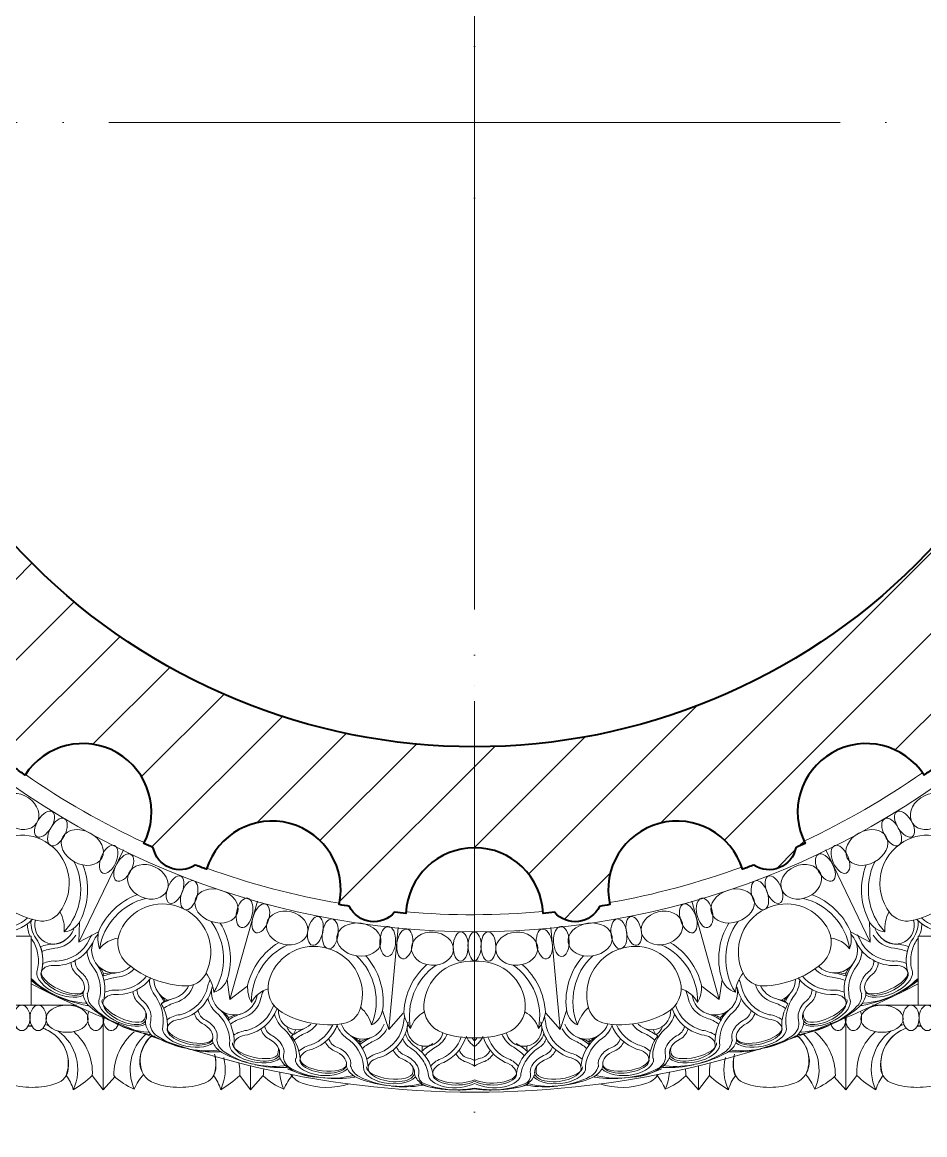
# Model space of a CAD drawing. Header units: millimetres. Extents: x 542654 to 551203, y 315718 to 321804.
# Drawn here: x 546224.8 to 546521, y 320121.9 to 320487.3 of the extents above; entities that cross this region are included whole.
import ezdxf

# ---------------------------------------------------------------- set-up
doc = ezdxf.new("R2010")
doc.units = ezdxf.units.MM
doc.linetypes.add('ACAD_ISO04W100', pattern=[30, 24, -3, 0, -3])
doc.layers.add('cad-block.com', color=250, linetype='Continuous')

msp = doc.modelspace()

# ---------------------------------------------------------------- hatches: boundary and pattern name
at = {"layer": 'cad-block.com', "lineweight": 15, "true_color": 0x000000}
h = msp.add_hatch(dxfattribs=at)
h.set_pattern_fill('ANSI31', color=18, scale=150, style=0)
h.set_pattern_definition([(45, (-1126099.823, -80286.563), (-13.25825215, 13.25825215), [])])
edge = h.paths.add_edge_path()
edge.add_arc((546631.96, 320453.48), 24.77, 177.8265, 265.2257)
edge.add_arc((546373.21, 320451.3), 257.67, 354.1553, 354.9869, ccw=False)
edge.add_arc((546623.73, 320418.33), 8.9, -64.2064, 49.2074, ccw=False)
edge.add_arc((546373.87, 320451.19), 257.01, 350.0647, 350.8467, ccw=False)
edge.add_arc((546622.11, 320384.86), 22.54, 77.4026, 252.7016)
edge.add_arc((546373.21, 320451.3), 257.67, 339.1553, 340.0384, ccw=False)
edge.add_arc((546606.66, 320354.61), 8.9, -79.2064, 34.2074, ccw=False)
edge.add_arc((546373.21, 320451.3), 257.67, 335.0207, 335.8457, ccw=False)
edge.add_arc((546596.02, 320322.69), 22.54, 61.4709, 238.5379)
edge.add_arc((546373.22, 320451.3), 257.66, 324.1553, 324.9882, ccw=False)
edge.add_arc((546573.68, 320297.49), 8.9, -94.2064, 19.2074, ccw=False)
edge.add_arc((546373.21, 320451.3), 257.67, 319.9981, 320.8457, ccw=False)
edge.add_arc((546555.37, 320269.05), 22.54, 47.4916, 222.4785)
edge.add_arc((546373.21, 320451.3), 257.67, 309.1553, 309.9719, ccw=False)
edge.add_arc((546527.03, 320250.84), 8.9, -109.2064, 4.2074, ccw=False)
edge.add_arc((546373.21, 320451.3), 257.67, 304.9273, 305.8457, ccw=False)
edge.add_arc((546501.79, 320227.85), 22.54, 32.764, 207.0672)
edge.add_arc((546373.22, 320451.28), 257.65, 294.1553, 294.904, ccw=False)
edge.add_arc((546469.91, 320217.86), 8.9, 235.7936, 349.2074, ccw=False)
edge.add_arc((546373.21, 320451.3), 257.67, 289.958, 290.8457, ccw=False)
edge.add_arc((546439.65, 320202.39), 22.54, 17.3263, 192.5624)
edge.add_arc((546373.21, 320451.3), 257.67, 279.1553, 279.9308, ccw=False)
edge.add_arc((546406.2, 320200.79), 8.9, 220.7936, 334.2074, ccw=False)
edge.add_arc((546373.21, 320451.3), 257.67, 275.0131, 275.8457, ccw=False)
edge.add_arc((546373.21, 320193.63), 22.54, 2.5066, 90)
edge.add_arc((546373.21, 320193.63), 22.54, 90, 177.4934)
edge.add_arc((546373.21, 320451.3), 257.67, 264.1543, 264.9869, ccw=False)
edge.add_arc((546340.23, 320200.79), 8.9, 205.7926, 319.2064, ccw=False)
edge.add_arc((546373.21, 320451.3), 257.67, 260.0692, 260.8447, ccw=False)
edge.add_arc((546306.78, 320202.39), 22.54, 347.4376, 522.6737)
edge.add_arc((546373.21, 320451.3), 257.67, 249.1543, 250.042, ccw=False)
edge.add_arc((546276.51, 320217.86), 8.9, 190.7926, 304.2064, ccw=False)
edge.add_arc((546373.2, 320451.28), 257.65, 245.096, 245.8447, ccw=False)
edge.add_arc((546244.64, 320227.85), 22.54, 332.9328, 507.236)
edge.add_arc((546373.21, 320451.3), 257.67, 234.1543, 235.0727, ccw=False)
edge.add_arc((546219.39, 320250.84), 8.9, 175.7926, 289.2064, ccw=False)
edge.add_arc((546373.21, 320451.3), 257.67, 230.0281, 230.8447, ccw=False)
edge.add_arc((546191.06, 320269.05), 22.54, 317.5215, 492.5084)
edge.add_arc((546373.21, 320451.3), 257.67, 219.1543, 220.0019, ccw=False)
edge.add_arc((546172.75, 320297.49), 8.9, 160.7926, 274.2064, ccw=False)
edge.add_arc((546373.2, 320451.3), 257.66, 215.0118, 215.8447, ccw=False)
edge.add_arc((546150.41, 320322.69), 22.54, 301.4621, 478.5291)
edge.add_arc((546373.21, 320451.3), 257.67, 204.1543, 204.9793, ccw=False)
edge.add_arc((546139.77, 320354.61), 8.9, 145.7926, 259.2064, ccw=False)
edge.add_arc((546373.21, 320451.3), 257.67, 199.9616, 200.8447, ccw=False)
edge.add_arc((546124.32, 320384.86), 22.54, 287.2984, 462.5974)
edge.add_arc((546372.55, 320451.19), 257.01, 189.1533, 189.9353, ccw=False)
edge.add_arc((546122.69, 320418.33), 8.9, 130.7926, 244.2064, ccw=False)
edge.add_arc((546373.21, 320451.3), 257.67, 185.0131, 185.8447, ccw=False)
edge.add_arc((546114.56, 320453.28), 24.57, 274.5848, 362.6533)
edge.add_arc((546114.56, 320455.55), 24.57, 357.3467, 445.4152)
edge.add_arc((546373.21, 320457.53), 257.67, 174.1553, 174.9869, ccw=False)
edge.add_arc((546122.69, 320490.51), 8.9, 115.7936, 229.2074, ccw=False)
edge.add_arc((546372.55, 320457.64), 257.01, 170.0647, 170.8467, ccw=False)
edge.add_arc((546124.32, 320523.97), 22.54, 257.4026, 432.7016)
edge.add_arc((546373.21, 320457.53), 257.67, 159.1553, 160.0384, ccw=False)
edge.add_arc((546139.77, 320554.22), 8.9, 100.7936, 214.2074, ccw=False)
edge.add_arc((546373.21, 320457.53), 257.67, 155.0207, 155.8457, ccw=False)
edge.add_arc((546150.41, 320586.14), 22.54, 241.4709, 418.5379)
edge.add_arc((546373.2, 320457.53), 257.66, 144.1553, 144.9882, ccw=False)
edge.add_arc((546172.75, 320611.35), 8.9, 85.7936, 199.2074, ccw=False)
edge.add_arc((546373.21, 320457.53), 257.67, 139.9981, 140.8457, ccw=False)
edge.add_arc((546191.06, 320639.78), 22.54, 227.4916, 402.4785)
edge.add_arc((546373.21, 320457.53), 257.67, 129.1553, 129.9719, ccw=False)
edge.add_arc((546219.39, 320657.99), 8.9, 70.7936, 184.2074, ccw=False)
edge.add_arc((546373.21, 320457.53), 257.67, 124.9273, 125.8457, ccw=False)
edge.add_arc((546244.64, 320680.98), 22.54, 212.764, 387.0672)
edge.add_arc((546373.2, 320457.55), 257.65, 114.1553, 114.904, ccw=False)
edge.add_arc((546276.51, 320690.97), 8.9, 55.7936, 169.2074, ccw=False)
edge.add_arc((546373.21, 320457.53), 257.67, 109.958, 110.8457, ccw=False)
edge.add_arc((546306.78, 320706.44), 22.54, 197.3263, 372.5624)
edge.add_arc((546373.21, 320457.53), 257.67, 99.1553, 99.9308, ccw=False)
edge.add_arc((546340.23, 320708.04), 8.9, 40.7936, 154.2074, ccw=False)
edge.add_arc((546373.21, 320457.53), 257.67, 95.0131, 95.8457, ccw=False)
edge.add_arc((546373.21, 320715.2), 22.54, 182.5066, 270)
edge.add_arc((546373.21, 320715.2), 22.54, 270, 357.4934)
edge.add_arc((546373.21, 320457.53), 257.67, 84.1543, 84.9869, ccw=False)
edge.add_arc((546406.2, 320708.04), 8.9, 25.7926, 139.2064, ccw=False)
edge.add_arc((546373.21, 320457.53), 257.67, 80.0692, 80.8447, ccw=False)
edge.add_arc((546439.65, 320706.44), 22.54, 167.4376, 342.6737)
edge.add_arc((546373.21, 320457.53), 257.67, 69.1543, 70.042, ccw=False)
edge.add_arc((546469.91, 320690.97), 8.9, 10.7926, 124.2064, ccw=False)
edge.add_arc((546373.22, 320457.55), 257.65, 65.096, 65.8447, ccw=False)
edge.add_arc((546501.79, 320680.98), 22.54, 152.9328, 327.236)
edge.add_arc((546373.21, 320457.53), 257.67, 54.1543, 55.0727, ccw=False)
edge.add_arc((546527.03, 320657.99), 8.9, -4.2074, 109.2064, ccw=False)
edge.add_arc((546373.21, 320457.53), 257.67, 50.0281, 50.8447, ccw=False)
edge.add_arc((546555.37, 320639.78), 22.54, 137.5215, 312.5084)
edge.add_arc((546373.21, 320457.53), 257.67, 39.1543, 40.0019, ccw=False)
edge.add_arc((546573.68, 320611.35), 8.9, -19.2074, 94.2064, ccw=False)
edge.add_arc((546373.22, 320457.53), 257.66, 35.0118, 35.8447, ccw=False)
edge.add_arc((546596.02, 320586.14), 22.54, 121.4621, 298.5291)
edge.add_arc((546373.21, 320457.53), 257.67, 24.1543, 24.9793, ccw=False)
edge.add_arc((546606.66, 320554.22), 8.9, -34.2074, 79.2064, ccw=False)
edge.add_arc((546373.21, 320457.53), 257.67, 19.9616, 20.8447, ccw=False)
edge.add_arc((546622.11, 320523.97), 22.54, 107.2984, 282.5974)
edge.add_arc((546373.87, 320457.64), 257.01, 9.1533, 9.9353, ccw=False)
edge.add_arc((546623.73, 320490.51), 8.9, -49.2074, 64.2064, ccw=False)
edge.add_arc((546373.21, 320457.53), 257.67, 5.0131, 5.8447, ccw=False)
edge.add_arc((546631.96, 320455.35), 24.77, 94.7743, 182.1735)
edge = h.paths.add_edge_path(flags=16)
edge.add_arc((546373.21, 320454.42), 205.1, 89.9994, 180, ccw=False)
edge.add_arc((546373.21, 320454.42), 205.1, 0, 90.0006, ccw=False)
edge.add_arc((546373.21, 320454.42), 205.1, -90.0006, 0, ccw=False)
edge.add_arc((546373.21, 320454.42), 205.1, 180, 270.0006, ccw=False)

# ---------------------------------------------------------------- linework, layer by layer
at = {"layer": 'cad-block.com', "color": 18, "linetype": 'ACAD_ISO04W100', "lineweight": 15, "ltscale": 5, "true_color": 0x000000}
for points in [[(546373.22, 320344.3), (546373.22, 320872.85)], [(546373.22, 320564.53), (546373.22, 320035.98)], [(546373.21, 320454.42), (545931.39, 320454.42)], [(546373.21, 320454.42), (545931.39, 320454.42)], [(546373.22, 320454.42), (546816.9, 320454.42)], [(546373.22, 320454.42), (546816.9, 320454.42)]]:
    msp.add_lwpolyline(points, dxfattribs=at)
at = {"layer": 'cad-block.com', "color": 18, "lineweight": 40, "true_color": 0x000000}
msp.add_lwpolyline([(546168.11, 320454.42, -0.414217), (546373.21, 320659.51, -0.414217), (546578.31, 320454.42, -0.414217), (546373.21, 320249.32, -0.414217)], format="xyb", close=True, dxfattribs=at)
msp.add_lwpolyline([(546524.11, 320242.44, -0.004007), (546520.74, 320240.04, 0.951482), (546481.72, 320217.59, -0.003267), (546478.65, 320216.19, -0.539649), (546464.91, 320210.5, -0.003874), (546461.16, 320209.11, 0.959268), (546417.65, 320197.49, -0.003384), (546414.21, 320196.91, -0.539649), (546399.46, 320194.97, -0.003633), (546395.73, 320194.62, 0.401457), (546373.21, 320216.17, 0.401457), (546350.7, 320194.62, -0.003633), (546346.97, 320194.97, -0.539649), (546332.21, 320196.91, -0.003384), (546328.77, 320197.49, 0.959268), (546285.26, 320209.11, -0.003874), (546281.52, 320210.5, -0.539649), (546267.77, 320216.19, -0.003267), (546264.71, 320217.59, 0.951482), (546225.68, 320240.04, -0.004007), (546222.32, 320242.44, -0.539649)], format="xyb", dxfattribs=at)
at = {"layer": 'cad-block.com', "color": 18, "lineweight": 15, "true_color": 0x000000}
for points in [[(546232.29, 320218.18, 0.186893), (546221.43, 320220.03, 0.192304), (546211.96, 320213.82, 0.339953), (546212.47, 320202.66, 0.167449), (546229.92, 320192.23, 0.287977), (546236.9, 320194.81, 0.218078), (546239.87, 320207.68, 0.214395), (546232.29, 320218.18, 258.975985)], [(546514.14, 320218.18, -0.186893), (546525.01, 320220.03, -0.192304), (546534.47, 320213.82, -0.339953), (546533.96, 320202.66, -0.167449), (546516.51, 320192.23, -0.287977), (546509.53, 320194.81, -0.218078), (546506.56, 320207.68, -0.214395), (546514.14, 320218.18, -258.975985)], [(546241.81, 320211.58, -0.31169), (546238.52, 320188.54, 0.14864), (546237.15, 320195.14)], [(546244.7, 320210.53, -0.213095), (546243.76, 320192.16, -0.253318), (546238.52, 320188.54)], [(546501.73, 320210.53, 0.213095), (546502.67, 320192.16, 0.253318), (546507.91, 320188.54)], [(546504.62, 320211.58, 0.31169), (546507.91, 320188.54, -0.14864), (546509.28, 320195.14)], [(546250.11, 320182.97, -0.134014), (546249.87, 320188.81, -0.19876), (546262.35, 320200.72, -0.19876)], [(546256.24, 320186.46, 0.205857), (546250.11, 320182.97, -0.29849), (546265.25, 320199.55, -0.29849)], [(546490.2, 320186.46, -0.205857), (546496.33, 320182.97, 0.29849), (546481.19, 320199.55, 0.29849)], [(546496.33, 320182.97, 0.134014), (546496.56, 320188.81, 0.19876), (546484.08, 320200.72, 0.19876)], [(546276.18, 320196.76, 0.186893), (546265.16, 320196.64, 0.192304), (546256.96, 320188.85, 0.339953), (546259.45, 320177.95, 0.167449), (546278.48, 320170.8, 0.287977), (546284.89, 320174.59, 0.218078), (546285.51, 320187.78, 0.214395), (546276.18, 320196.76, 258.975985)], [(546470.25, 320196.76, -0.186893), (546481.27, 320196.64, -0.192304), (546489.47, 320188.85, -0.339953), (546486.98, 320177.95, -0.167449), (546467.95, 320170.8, -0.287977), (546461.54, 320174.59, -0.218078), (546460.92, 320187.78, -0.214395), (546470.25, 320196.76, -258.975985)], [(546226.51, 320193.15, -0.206858), (546217.31, 320189.83, 0.049772), (546215.46, 320190.01, 0.049772)], [(546228.11, 320192.69, -0.225032), (546217.12, 320188.39), (546217.12, 320188.39)], [(546286.73, 320191.97, -0.31169), (546287.6, 320168.71, 0.14864), (546285.08, 320174.96)], [(546289.76, 320191.45, -0.213095), (546292.12, 320173.21, -0.253318), (546287.6, 320168.71)], [(546456.68, 320191.45, 0.213095), (546454.32, 320173.21, 0.253318), (546458.83, 320168.71)], [(546459.7, 320191.97, 0.31169), (546458.83, 320168.71, -0.14864), (546461.35, 320174.96)], [(546518.32, 320192.69, 0.225032), (546529.31, 320188.39), (546529.31, 320188.39)], [(546519.92, 320193.15, 0.206858), (546529.12, 320189.83, -0.049772), (546530.98, 320190.01, -0.049772)], [(546227.35, 320187.09, -0.114912), (546226.42, 320191.16)], [(546247.65, 320187.62, 0.042), (546246.91, 320186.32, -0.288678), (546236.04, 320178.93, 0.142365), (546231.5, 320178.15)], [(546498.78, 320187.62, -0.042), (546499.52, 320186.32, 0.288678), (546510.39, 320178.93, -0.142365), (546514.93, 320178.15)], [(546519.08, 320187.09, 0.114912), (546520.02, 320191.16)], [(546229.79, 320181.68, 0.105407), (546228.04, 320185.89, -0.018863), (546227.67, 320186.48, -0.018863)], [(546231.38, 320176.95, 0.193427), (546229.2, 320186.53, -0.068195), (546229.2, 320186.53, -0.068195)], [(546242.34, 320187.49, -0.241628), (546235.42, 320183.14, 0.081294), (546231.18, 320182.06)], [(546248.23, 320185.72, -0.290609), (546235.98, 320177.47), (546235.98, 320177.47)], [(546300, 320165.3, -0.134014), (546298.72, 320171, -0.19876), (546308.87, 320184.95, -0.19876)], [(546305.41, 320169.83, 0.205857), (546300, 320165.3, -0.29849), (546311.93, 320184.32, -0.29849)], [(546441.03, 320169.83, -0.205857), (546446.43, 320165.3, 0.29849), (546434.5, 320184.32, 0.29849)], [(546446.43, 320165.3, 0.134014), (546447.71, 320171, 0.19876), (546437.56, 320184.95, 0.19876)], [(546498.2, 320185.72, 0.290609), (546510.45, 320177.47), (546510.45, 320177.47)], [(546504.09, 320187.49, 0.241628), (546511.01, 320183.14, -0.081294), (546515.26, 320182.06)], [(546515.05, 320176.95, -0.193427), (546517.23, 320186.53, 0.068195), (546517.23, 320186.53, 0.068195)], [(546516.64, 320181.68, -0.105407), (546518.39, 320185.89, 0.018863), (546518.76, 320186.48, 0.018863)], [(546229.74, 320176.24, 0.115094), (546229.79, 320181.68, 0.113469)], [(546229.79, 320181.68, 0.000004), (546229.79, 320181.68, 0.000004)], [(546231.12, 320175.66, 0.145453), (546230.73, 320183.69, 0.145453)], [(546323.19, 320183.52, 0.186893), (546312.37, 320181.44, 0.192304), (546305.69, 320172.31, 0.339953), (546310.09, 320162.03, 0.167449), (546330.09, 320158.4, 0.287977), (546335.72, 320163.27, 0.218078), (546333.98, 320176.36, 0.214395), (546323.19, 320183.52, 258.975985)], [(546334.43, 320180.69, -0.31169), (546339.44, 320157.97, 0.14864), (546335.84, 320163.66)], [(546337.5, 320180.72, -0.213095), (546343.07, 320163.19, -0.253318), (546339.44, 320157.97)], [(546408.94, 320180.72, 0.213095), (546403.36, 320163.19, 0.253318), (546407, 320157.97)], [(546412.01, 320180.69, 0.31169), (546407, 320157.97, -0.14864), (546410.6, 320163.66)], [(546423.24, 320183.52, -0.186893), (546434.06, 320181.44, -0.192304), (546440.74, 320172.31, -0.339953), (546436.35, 320162.03, -0.167449), (546416.34, 320158.4, -0.287977), (546410.71, 320163.27, -0.218078), (546412.46, 320176.36, -0.214395), (546423.24, 320183.52, -258.975985)], [(546515.31, 320175.66, -0.145453), (546515.7, 320183.69, -0.145453)], [(546516.7, 320176.24, -0.115094), (546516.64, 320181.68, -0.113469)], [(546516.64, 320181.68, -0.000004), (546516.64, 320181.68, -0.000004)], [(546242.59, 320174.65, 0.132314), (546242.59, 320174.65, -0.187603), (546240.7, 320178.44)], [(546246.45, 320171.67, 0.150244), (546243.93, 320175.41, -0.25156), (546242.14, 320179.11, -0.21133)], [(546250.22, 320167.03, 0.220522), (546247.72, 320177.38, -0.067828), (546246.6, 320179.52, -0.067828)], [(546251.51, 320166.14, 0.220603), (546249.23, 320177.8, -0.066571), (546249.23, 320177.8)], [(546251.47, 320174.72, 0.084322), (546250, 320176.98, -1.326627)], [(546352.24, 320156.82, -0.134014), (546349.97, 320162.2, -0.19876), (546357.47, 320177.74, -0.19876)], [(546356.75, 320162.24, 0.205857), (546352.24, 320156.82, -0.29849), (546360.59, 320177.66, -0.29849)], [(546371.81, 320178.89, 0.186893), (546361.53, 320174.91, 0.192304), (546356.59, 320164.73, 0.339953), (546362.75, 320155.4, 0.085544), (546373.22, 320153.7, 0.085544)], [(546373.22, 320178.85, 0.022291), (546371.81, 320178.89)], [(546373.22, 320178.85, -0.022291), (546374.62, 320178.89)], [(546374.62, 320178.89, -0.186893), (546384.9, 320174.91, -0.192304), (546389.84, 320164.73, -0.339953), (546383.68, 320155.4, -0.085544), (546373.22, 320153.7, -0.085544)], [(546389.68, 320162.24, -0.205857), (546394.19, 320156.82, 0.29849), (546385.84, 320177.66, 0.29849)], [(546394.19, 320156.82, 0.134014), (546396.46, 320162.2, 0.19876), (546388.97, 320177.74, 0.19876)], [(546494.92, 320166.14, -0.220603), (546497.21, 320177.8, 0.066571), (546497.21, 320177.8)], [(546494.96, 320174.72, -0.084322), (546496.43, 320176.98, 1.326627)], [(546496.21, 320167.03, -0.220522), (546498.71, 320177.38, 0.067828), (546499.83, 320179.52, 0.067828)], [(546499.98, 320171.67, -0.150244), (546502.51, 320175.41, 0.25156), (546504.29, 320179.11, 0.21133)], [(546503.84, 320174.65, -0.132314), (546503.84, 320174.65, 0.187603), (546505.73, 320178.44)], [(546227.67, 320173.26, 0.088814), (546235.69, 320167.73)], [(546227.67, 320173.04, 0.038021), (546232.51, 320169.02, 0.038021)], [(546255.68, 320175.07, 0.07743), (546251.19, 320173.97)], [(546251.47, 320174.72, -0.07015), (546254.11, 320175.1, -19.622148)], [(546261.52, 320176.38, -0.182919), (546255.81, 320173.63, 0.080911), (546251.59, 320172.56)], [(546265.59, 320173.98, -0.217614), (546256.42, 320169.41, 0.123631), (546251.9, 320168.73)], [(546266.99, 320173.41, -0.227817), (546256.37, 320167.96), (546256.37, 320167.96)], [(546479.45, 320173.41, 0.227817), (546490.06, 320167.96), (546490.06, 320167.96)], [(546480.85, 320173.98, 0.217614), (546490.01, 320169.41, -0.123631), (546494.53, 320168.73)], [(546484.91, 320176.38, 0.182919), (546490.62, 320173.63, -0.080911), (546494.85, 320172.56)], [(546490.75, 320175.07, -0.07743), (546495.24, 320173.97)], [(546494.96, 320174.72, 0.07015), (546492.32, 320175.1, 19.622148)], [(546518.76, 320173.26, -0.088814), (546510.75, 320167.73)], [(546518.76, 320173.04, -0.038021), (546513.92, 320169.02, -0.038021)], [(546227.67, 320172.55, 0.05577), (546234.87, 320168.04)], [(546246.45, 320171.67, -0.207831), (546246.17, 320168.35, -0.467619)], [(546266.99, 320161.49, 0.167244), (546264.32, 320165.89, -0.221723), (546262.42, 320169.54, -0.21466)], [(546281.02, 320171.21, -0.247986), (546275.07, 320165.33, 0.081294), (546271.14, 320163.4)], [(546286.43, 320172.86, 0.061935), (546285.67, 320170.79, -0.288678), (546276.54, 320161.33, 0.142365), (546272.26, 320159.64)], [(546287.08, 320170.47, -0.290609), (546276.78, 320159.89), (546276.78, 320159.89)], [(546459.35, 320170.47, 0.290609), (546469.66, 320159.89), (546469.66, 320159.89)], [(546460, 320172.86, -0.061935), (546460.77, 320170.79, 0.288678), (546469.89, 320161.33, -0.142365), (546474.18, 320159.64)], [(546465.41, 320171.21, 0.247986), (546471.37, 320165.33, -0.081294), (546475.3, 320163.4)], [(546479.44, 320161.49, -0.167244), (546482.11, 320165.89, 0.221723), (546484.01, 320169.54, 0.21466)], [(546499.98, 320171.67, 0.207831), (546500.26, 320168.35, 0.467619)], [(546518.76, 320172.55, -0.05577), (546511.56, 320168.04)], [(546245.98, 320165.06, -0.020326), (546245.57, 320165.09, -0.093407), (546235.69, 320167.73)], [(546246.54, 320164.37, -0.01773), (546246.01, 320164.41, -0.065459), (546236.47, 320167.3, -0.065459)], [(546244.97, 320169.25, 0.160145), (546244.88, 320167.46, 0.142486), (546246.92, 320163.98, 0.065451), (546255.26, 320158.53, 0.065451)], [(546246.17, 320168.35, 0.375012), (546246.19, 320167.94, 0.214877), (546247.72, 320164.09, 0.094059), (546256.18, 320158.17, 0.071007)], [(546250.05, 320166.58, 0.076886), (546250.22, 320167.03, 0.711485)], [(546262.91, 320165.19, 0.165719), (546262.91, 320165.19, -0.184944), (546261.09, 320168.93)], [(546270.92, 320157.41, 0.184908), (546268.57, 320167.27, -0.068195), (546268.57, 320167.27, -0.068195)], [(546271.32, 320165.42, 0.058742), (546269.71, 320168.16, 0.227666)], [(546271.61, 320165.88, 0.071623), (546270.44, 320167.42, -1.326627)], [(546303.91, 320169.23, 0.053935), (546303.11, 320166.73, -0.268575), (546296.97, 320160.19, 0.080911), (546293.06, 320158.27)], [(546442.53, 320169.23, -0.053935), (546443.33, 320166.73, 0.268575), (546449.46, 320160.19, -0.080911), (546453.37, 320158.27)], [(546474.83, 320165.88, -0.071623), (546475.99, 320167.42, 1.326627)], [(546475.12, 320165.42, -0.058742), (546476.72, 320168.16, -0.227666)], [(546475.52, 320157.41, -0.184908), (546477.86, 320167.27, 0.068195), (546477.86, 320167.27, 0.068195)], [(546483.52, 320165.19, -0.165719), (546483.52, 320165.19, 0.184944), (546485.34, 320168.93)], [(546500.26, 320168.35, -0.375012), (546500.24, 320167.94, -0.214877), (546498.71, 320164.09, -0.094059), (546490.26, 320158.17, -0.071007)], [(546501.46, 320169.25, -0.160145), (546501.56, 320167.46, -0.142486), (546499.51, 320163.98, -0.065451), (546491.17, 320158.53, -0.065451)], [(546496.38, 320166.58, -0.076886), (546496.21, 320167.03, -0.711485)], [(546499.89, 320164.37, 0.01773), (546500.42, 320164.41, 0.065459), (546509.96, 320167.3, 0.065459)], [(546500.45, 320165.06, 0.020326), (546500.86, 320165.09, 0.093407), (546510.75, 320167.73)], [(546264.89, 320159.84, 0.150462), (546265.36, 320162.03, -1140.797871)], [(546269.86, 320162.74, 0.000004), (546269.86, 320162.74, 0.000004)], [(546272.39, 320157.13, 0.145453), (546270.37, 320164.91, 0.145453)], [(546288.22, 320156.35, 0.150244), (546284.98, 320159.5, -0.25156), (546282.47, 320162.76, -0.21133)], [(546292.85, 320152.59, 0.220522), (546288.29, 320162.2, -0.067828), (546286.76, 320164.07, -0.067828)], [(546294.3, 320151.98, 0.220603), (546289.68, 320162.92, -0.066571), (546289.68, 320162.92)], [(546292.5, 320160.37, 0.084322), (546290.6, 320162.28, -1.326627)], [(546307.28, 320164.52, -0.263761), (546298.43, 320156.18, 0.123631), (546294.15, 320154.6)], [(546308.41, 320163.33, -0.249974), (546298.68, 320154.75), (546298.68, 320154.75)], [(546438.03, 320163.33, 0.249974), (546447.75, 320154.75), (546447.75, 320154.75)], [(546439.15, 320164.52, 0.263761), (546448, 320156.18, -0.123631), (546452.29, 320154.6)], [(546452.13, 320151.98, -0.220603), (546456.76, 320162.92, 0.066571), (546456.76, 320162.92)], [(546453.58, 320152.59, -0.220522), (546458.14, 320162.2, 0.067828), (546459.68, 320164.07, 0.067828)], [(546453.93, 320160.37, -0.084322), (546455.83, 320162.28, 1.326627)], [(546458.22, 320156.35, -0.150244), (546461.45, 320159.5, 0.25156), (546463.96, 320162.76, 0.21133)], [(546474.04, 320157.13, -0.145453), (546476.06, 320164.91, -0.145453)], [(546476.57, 320162.74, -0.000004), (546476.57, 320162.74, -0.000004)], [(546481.54, 320159.84, -0.150462), (546481.08, 320162.03, 1140.797871)], [(546227.17, 320158.96, -0.005183), (546227.49, 320158.96, -0.005183)], [(546265.37, 320159.76, 0.154889), (546265.29, 320158, 0.142486), (546267.34, 320154.52, 0.005361), (546268.02, 320153.95, 0.005361)], [(546265.38, 320159.68, 0.0002), (546265.38, 320159.67, 0.0002)], [(546266.81, 320158.83, 0.2986), (546269.11, 320154.33, 0.093177), (546278.48, 320150.3)], [(546266.99, 320161.49, -0.079465), (546266.81, 320158.83, -0.467619)], [(546283.83, 320158.48, 0.132314), (546283.83, 320158.48, -0.187603), (546281.2, 320161.81)], [(546296.55, 320161.58, 0.07743), (546292.39, 320159.58)], [(546292.5, 320160.37, -0.07015), (546295.01, 320161.28, -19.622148)], [(546321.47, 320158.3, -0.137047), (546317.71, 320155.28, 0.081294), (546314.02, 320152.93)], [(546350.28, 320160.68, 0.042276), (546349.98, 320159.2, -0.288999), (546341.95, 320148.78, 0.123631), (546337.86, 320146.73)], [(546351.43, 320159.04, -0.290613), (546342.35, 320147.39), (546342.35, 320147.39)], [(546395.01, 320159.04, 0.290613), (546404.08, 320147.39), (546404.08, 320147.39)], [(546396.15, 320160.68, -0.042276), (546396.45, 320159.2, 0.288999), (546404.48, 320148.78, -0.123631), (546408.57, 320146.73)], [(546424.96, 320158.3, 0.137047), (546428.72, 320155.28, -0.081294), (546432.41, 320152.93)], [(546449.88, 320161.58, -0.07743), (546454.05, 320159.58)], [(546453.93, 320160.37, 0.07015), (546451.42, 320161.28, 19.622148)], [(546462.6, 320158.48, -0.132314), (546462.6, 320158.48, 0.187603), (546465.23, 320161.81)], [(546479.62, 320158.83, -0.2986), (546477.33, 320154.33, -0.093177), (546467.95, 320150.3)], [(546481.06, 320159.76, -0.154889), (546481.14, 320158, -0.142486), (546479.09, 320154.52, -0.005361), (546478.41, 320153.95, -0.005361)], [(546479.44, 320161.49, 0.079465), (546479.62, 320158.83, 0.467619)], [(546481.05, 320159.68, -0.0002), (546481.06, 320159.67, -0.0002)], [(546519.26, 320158.96, 0.005183), (546518.94, 320158.96, 0.005183)], [(546223.12, 320156.95, 0.101551), (546218.9, 320154.44, 0.192304), (546214.95, 320146.29, 0.339953), (546219.87, 320138.83, 0.167449), (546236.14, 320138.83, 0.287977), (546239.88, 320143.47, 0.218078), (546236.63, 320153.52, 0.122256), (546231.56, 320156.89, 0.122256)], [(546227.97, 320157.62, 0.025321), (546226.7, 320157.63)], [(546227.12, 320157.62, 0.008495), (546226.7, 320157.61, 0.008495)], [(546227.93, 320157.61, 0.015978), (546227.12, 320157.62)], [(546236.57, 320155.97, -0.359399), (546241.52, 320136.71, 0.095363), (546239.17, 320141.33, 0.306751), (546235.89, 320154.26, 0.101588), (546231.56, 320156.9, 0.101588)], [(546232.31, 320158.16, -0.021792), (546233.58, 320157.67, -0.021792)], [(546241.52, 320136.71, 0.06195), (546247.74, 320141.33, 0.235173), (546241.64, 320155.77, 0.235173)], [(546261.52, 320155.72, 0.223389), (546254.79, 320141.33, 0.09981), (546261.53, 320136.93)], [(546266.45, 320155.55, -0.024119), (546265.96, 320155.57, -0.093177), (546256.1, 320158.2)], [(546267.01, 320154.85, -0.020284), (546266.4, 320154.89, -0.065451), (546256.86, 320157.78, -0.065451)], [(546267.29, 320154.44, 0.346391), (546264.53, 320141.72, 0.077991), (546261.53, 320136.93, -0.32575), (546265.3, 320154.93, -0.32575)], [(546288.22, 320156.35, -0.207831), (546288.62, 320153.05, -0.467619)], [(546305.65, 320153.38, 0.165719), (546305.65, 320153.38, -0.184944), (546303.1, 320156.66)], [(546310.4, 320150.59, 0.167244), (546306.89, 320154.35, -0.221723), (546304.28, 320157.53, -0.21466)], [(546314.75, 320147.93, 0.203725), (546310.77, 320156.57, -0.068195), (546310.77, 320156.57, -0.068195)], [(546313.7, 320154.77, -0.161174), (546311.52, 320157.53, -1.326627)], [(546326.65, 320158.06, -0.203444), (546319.62, 320151.47, 0.142365), (546315.55, 320149.32)], [(546328.28, 320158.22, -0.220912), (546320.01, 320150.07), (546320.01, 320150.07)], [(546336.8, 320144.59, 0.220522), (546331.2, 320153.64, -0.067828), (546329.47, 320155.33, -0.067828)], [(546344.47, 320156.68, -0.172942), (546340.05, 320152.6, 0.080911), (546336.38, 320150.26)], [(546364.24, 320154.97, -0.167177), (546360.35, 320150.63, 0.081294), (546356.92, 320147.91)], [(546382.19, 320154.97, 0.167177), (546386.08, 320150.63, -0.081294), (546389.51, 320147.91)], [(546401.97, 320156.68, 0.172942), (546406.38, 320152.6, -0.080911), (546410.06, 320150.26)], [(546409.63, 320144.59, -0.220522), (546415.23, 320153.64, 0.067828), (546416.96, 320155.33, 0.067828)], [(546418.15, 320158.22, 0.220912), (546426.42, 320150.07), (546426.42, 320150.07)], [(546419.79, 320158.06, 0.203444), (546426.81, 320151.47, -0.142365), (546430.88, 320149.32)], [(546431.68, 320147.93, -0.203725), (546435.67, 320156.57, 0.068195), (546435.67, 320156.57, 0.068195)], [(546432.74, 320154.77, 0.161174), (546434.91, 320157.53, 1.326627)], [(546436.03, 320150.59, -0.167244), (546439.54, 320154.35, 0.221723), (546442.15, 320157.53, 0.21466)], [(546440.78, 320153.38, -0.165719), (546440.78, 320153.38, 0.184944), (546443.33, 320156.66)], [(546458.22, 320156.35, 0.207831), (546457.81, 320153.05, 0.467619)], [(546479.14, 320154.44, -0.346391), (546481.9, 320141.72, -0.077991), (546484.9, 320136.93, 0.32575), (546481.13, 320154.93, 0.32575)], [(546479.42, 320154.85, 0.020284), (546480.03, 320154.89, 0.065451), (546489.57, 320157.78, 0.065451)], [(546479.98, 320155.55, 0.024119), (546480.47, 320155.57, 0.093177), (546490.33, 320158.2)], [(546484.91, 320155.72, -0.223389), (546491.64, 320141.33, -0.09981), (546484.9, 320136.93)], [(546504.92, 320136.71, -0.06195), (546498.7, 320141.33, -0.235173), (546504.79, 320155.77, -0.235173)], [(546509.87, 320155.97, 0.359399), (546504.92, 320136.71, -0.095363), (546507.27, 320141.33, -0.306751), (546510.54, 320154.26, -0.101588), (546514.87, 320156.9, -0.101588)], [(546523.32, 320156.95, -0.101551), (546527.53, 320154.44, -0.192304), (546531.49, 320146.29, -0.339953), (546526.56, 320138.83, -0.167449), (546510.29, 320138.83, -0.287977), (546506.56, 320143.47, -0.218078), (546509.8, 320153.52, -0.122256), (546514.87, 320156.89, -0.122256)], [(546514.12, 320158.16, 0.021792), (546512.85, 320157.67, 0.021792)], [(546518.46, 320157.62, -0.025321), (546519.74, 320157.63)], [(546518.51, 320157.61, -0.015978), (546519.31, 320157.62)], [(546519.31, 320157.62, -0.008495), (546519.73, 320157.61, -0.008495)], [(546267.29, 320154.44, 0.103412), (546267.29, 320154.44, 0.192304), (546263.34, 320146.29, 0.339953), (546268.26, 320138.83, 0.167449), (546284.53, 320138.83, 0.287977), (546288.26, 320143.47, 0.097139), (546287.89, 320148.34, 0.097139)], [(546267.9, 320154.37, 0.018642), (546268.34, 320154.07, 0.065451), (546277.62, 320150.44, 0.065451)], [(546287.26, 320153.69, 0.160145), (546287.53, 320151.92, 0.142486), (546290.25, 320148.93, 0.065451), (546299.53, 320145.3, 0.065451)], [(546288.62, 320153.05, 0.375012), (546288.72, 320152.65, 0.214877), (546291.01, 320149.19, 0.094059), (546300.49, 320145.13, 0.071007)], [(546292.77, 320152.11, 0.076886), (546292.85, 320152.59, 0.711485)], [(546312.83, 320152.14, 0.000004), (546312.83, 320152.14, 0.000004)], [(546315.97, 320146.83, 0.145453), (546313.09, 320154.34, 0.145453)], [(546327.18, 320149.45, 0.132314), (546327.18, 320149.45, -0.187603), (546324.2, 320152.46)], [(546331.78, 320147.82, 0.150244), (546328.21, 320150.59, -0.25156), (546325.36, 320153.55, -0.21133)], [(546338.31, 320144.15, 0.220603), (546332.5, 320154.51, -0.066571), (546332.5, 320154.51)], [(546335.59, 320152.28, 0.084322), (546333.49, 320153.98, -1.326627)], [(546339.48, 320153.93, 0.07743), (546335.56, 320151.48)], [(546335.59, 320152.28, -0.07015), (546337.98, 320153.47, -19.622148)], [(546355.82, 320147, 0.087953), (546351.85, 320150.67, -0.177785), (546349.68, 320153.54, -52748.141496)], [(546355.85, 320149.22, 0.164931), (546355.89, 320151.27, -1.326627)], [(546368.83, 320153.97, -0.195532), (546362.65, 320147.04, 0.142365), (546358.82, 320144.48)], [(546370.32, 320153.86, -0.205239), (546363.18, 320145.69), (546363.18, 320145.69)], [(546373.22, 320150.87, -0.043697), (546372.04, 320151.9)], [(546373.22, 320150.87, 0.043697), (546374.39, 320151.9)], [(546376.11, 320153.86, 0.205239), (546383.25, 320145.69), (546383.25, 320145.69)], [(546377.61, 320153.97, 0.195532), (546383.79, 320147.04, -0.142365), (546387.61, 320144.48)], [(546390.58, 320149.22, -0.164931), (546390.54, 320151.27, 1.326627)], [(546390.61, 320147, -0.087953), (546394.58, 320150.67, 0.177785), (546396.75, 320153.54, 52748.141496)], [(546406.95, 320153.93, -0.07743), (546410.87, 320151.48)], [(546408.13, 320144.15, -0.220603), (546413.93, 320154.51, 0.066571), (546413.93, 320154.51)], [(546410.84, 320152.28, 0.07015), (546408.45, 320153.47, 19.622148)], [(546410.84, 320152.28, -0.084322), (546412.95, 320153.98, 1.326627)], [(546414.65, 320147.82, -0.150244), (546418.22, 320150.59, 0.25156), (546421.07, 320153.55, 0.21133)], [(546419.25, 320149.45, -0.132314), (546419.25, 320149.45, 0.187603), (546422.24, 320152.46)], [(546430.47, 320146.83, -0.145453), (546433.34, 320154.34, -0.145453)], [(546433.61, 320152.14, -0.000004), (546433.61, 320152.14, -0.000004)], [(546457.81, 320153.05, -0.375012), (546457.71, 320152.65, -0.214877), (546455.42, 320149.19, -0.094059), (546445.94, 320145.13, -0.071007)], [(546459.17, 320153.69, -0.160145), (546458.9, 320151.92, -0.142486), (546456.18, 320148.93, -0.065451), (546446.91, 320145.3, -0.065451)], [(546453.66, 320152.11, -0.076886), (546453.58, 320152.59, -0.711485)], [(546479.14, 320154.44, -0.103412), (546479.14, 320154.44, -0.192304), (546483.1, 320146.29, -0.339953), (546478.17, 320138.83, -0.167449), (546461.9, 320138.83, -0.287977), (546458.17, 320143.47, -0.097139), (546458.54, 320148.34, -0.097139)], [(546478.54, 320154.37, -0.018642), (546478.09, 320154.07, -0.065451), (546468.81, 320150.44, -0.065451)], [(546289.11, 320149.79, -0.020326), (546288.7, 320149.73, -0.093407), (546278.48, 320150.3)], [(546289.8, 320149.23, -0.01773), (546289.26, 320149.16, -0.065459), (546279.34, 320150.04, -0.065459)], [(546290.89, 320147.23, -0.174244), (546289.9, 320136.71, 0.095363), (546287.55, 320141.33, 0.150786), (546287.89, 320148.34, 0.150786)], [(546308.68, 320148.54, 0.150462), (546308.69, 320150.79, -1140.797871)], [(546309.17, 320148.56, 0.154889), (546309.45, 320146.83, 0.142486), (546312.17, 320143.84, 0.14194), (546322.77, 320140.72)], [(546309.19, 320148.49, 0.0002), (546309.19, 320148.48, 0.0002)], [(546310.4, 320150.59, -0.172817), (546310.52, 320147.9, -0.467619)], [(546310.52, 320147.9, 0.306939), (546313.01, 320143.69, 0.093177), (546322.77, 320140.72)], [(546314.69, 320146.99, 0.086243), (546314.75, 320147.93)], [(546331.78, 320147.82, -0.207831), (546332.54, 320144.58, -0.467619)], [(546349.43, 320146.8, 0.165719), (546349.43, 320146.8, -0.184944), (546346.54, 320149.78)], [(546354.46, 320144.56, 0.167244), (546350.56, 320147.9, -0.221723), (546347.61, 320150.77, -0.21466)], [(546359.49, 320142.05, 0.197643), (546354.16, 320150.53, 0.145453)], [(546370.37, 320145.81, 0.132314), (546370.37, 320145.81, -0.187603), (546367.09, 320148.5)], [(546373.22, 320146.25, 0.068616), (546371.28, 320147.05, -0.25156), (546368.14, 320149.7)], [(546373.22, 320146.25, -0.068616), (546375.15, 320147.05, 0.25156), (546378.3, 320149.7)], [(546376.06, 320145.81, -0.132314), (546376.06, 320145.81, 0.187603), (546379.34, 320148.5)], [(546386.94, 320142.05, -0.197643), (546392.27, 320150.53, -0.145453)], [(546391.97, 320144.56, -0.167244), (546395.88, 320147.9, 0.221723), (546398.82, 320150.77, 0.21466)], [(546397, 320146.8, -0.165719), (546397, 320146.8, 0.184944), (546399.9, 320149.78)], [(546414.65, 320147.82, 0.207831), (546413.89, 320144.58, 0.467619)], [(546437.26, 320148.56, -0.154889), (546436.98, 320146.83, -0.142486), (546434.27, 320143.84, -0.14194), (546423.66, 320140.72)], [(546435.91, 320147.9, -0.306939), (546433.42, 320143.69, -0.093177), (546423.66, 320140.72)], [(546431.75, 320146.99, -0.086243), (546431.68, 320147.93)], [(546436.03, 320150.59, 0.172817), (546435.91, 320147.9, 0.467619)], [(546437.24, 320148.49, -0.0002), (546437.24, 320148.48, -0.0002)], [(546437.75, 320148.54, -0.150462), (546437.74, 320150.79, 1140.797871)], [(546455.54, 320147.23, 0.174244), (546456.53, 320136.71, -0.095363), (546458.88, 320141.33, -0.150786), (546458.54, 320148.34, -0.150786)], [(546456.64, 320149.23, 0.01773), (546457.17, 320149.16, 0.065459), (546467.09, 320150.04, 0.065459)], [(546457.33, 320149.79, 0.020326), (546457.73, 320149.73, 0.093407), (546467.95, 320150.3)], [(546289.9, 320136.71, 0.06195), (546296.13, 320141.33, 0.059934), (546295.89, 320145.52, 0.059934)], [(546311.09, 320144.66, -0.024119), (546310.61, 320144.59, -0.093177), (546300.41, 320145.15)], [(546311.78, 320144.1, -0.020284), (546311.17, 320144.01, -0.065451), (546301.24, 320144.89, -0.065451)], [(546331.12, 320145.07, 0.160145), (546331.59, 320143.33, 0.142486), (546334.62, 320140.66, 0.065451), (546344.24, 320138.08, 0.065451)], [(546332.54, 320144.58, 0.375012), (546332.69, 320144.19, 0.214877), (546335.35, 320141.01, 0.094059), (546345.22, 320138.03, 0.071007)], [(546336.78, 320144.11, 0.076886), (546336.8, 320144.59, 0.711485)], [(546352.98, 320142.33, 0.150462), (546352.74, 320144.56, -1140.797871)], [(546354.46, 320144.56, -0.172817), (546354.88, 320141.89, -0.467619)], [(546357.99, 320142.01, 0.115094), (546355.82, 320147, 0.113469)], [(546355.82, 320147, 0.000004), (546355.82, 320147, 0.000004)], [(546388.45, 320142.01, -0.115094), (546390.61, 320147, -0.113469)], [(546390.61, 320147, -0.000004), (546390.61, 320147, -0.000004)], [(546391.97, 320144.56, 0.172817), (546391.55, 320141.89, 0.467619)], [(546393.45, 320142.33, -0.150462), (546393.69, 320144.56, 1140.797871)], [(546413.89, 320144.58, -0.375012), (546413.74, 320144.19, -0.214877), (546411.08, 320141.01, -0.094059), (546401.21, 320138.03, -0.071007)], [(546415.31, 320145.07, -0.160145), (546414.84, 320143.33, -0.142486), (546411.81, 320140.66, -0.065451), (546402.19, 320138.08, -0.065451)], [(546409.65, 320144.11, -0.076886), (546409.63, 320144.59, -0.711485)], [(546434.66, 320144.1, 0.020284), (546435.26, 320144.01, 0.065451), (546445.19, 320144.89, 0.065451)], [(546435.35, 320144.66, 0.024119), (546435.83, 320144.59, 0.093177), (546446.02, 320145.15)], [(546456.53, 320136.71, -0.06195), (546450.31, 320141.33, -0.059934), (546450.55, 320145.52, -0.059934)], [(546304.02, 320143.58, 0.030849), (546303.88, 320141.28, 0.09981), (546310.62, 320136.88)], [(546313.55, 320141.59, 0.076383), (546310.62, 320136.88, -0.092493), (546309.27, 320142.44)], [(546311.8, 320143.59, 0.018642), (546312.28, 320143.34, 0.065451), (546321.9, 320140.77, 0.065451)], [(546312.93, 320141.71, 0.164693), (546316.65, 320138.83, 0.159128), (546332.15, 320138.58, 0.159128)], [(546333.39, 320141.4, -0.020326), (546332.99, 320141.29, -0.093407), (546322.77, 320140.72)], [(546334.14, 320140.91, -0.01773), (546333.62, 320140.78, -0.065459), (546323.65, 320140.56, -0.065459)], [(546353.47, 320142.4, 0.154889), (546353.93, 320140.71, 0.142486), (546356.97, 320138.04, 0.070806), (546363.76, 320136.87, 0.039582)], [(546353.5, 320142.33, 0.0002), (546353.5, 320142.32, 0.0002)], [(546354.88, 320141.89, 0.37953), (546356.88, 320138.62, 0.093177), (546366.9, 320136.68)], [(546391.55, 320141.89, -0.37953), (546389.56, 320138.62, -0.093177), (546379.54, 320136.68)], [(546392.97, 320142.4, -0.154889), (546392.5, 320140.71, -0.142486), (546389.47, 320138.04, -0.070806), (546382.67, 320136.87, -0.039582)], [(546392.94, 320142.33, -0.0002), (546392.94, 320142.32, -0.0002)], [(546412.3, 320140.91, 0.01773), (546412.82, 320140.78, 0.065459), (546422.78, 320140.56, 0.065459)], [(546413.04, 320141.4, 0.020326), (546413.44, 320141.29, 0.093407), (546423.66, 320140.72)], [(546433.5, 320141.71, -0.164693), (546429.78, 320138.83, -0.159128), (546414.28, 320138.58, -0.159128)], [(546434.63, 320143.59, -0.018642), (546434.15, 320143.34, -0.065451), (546424.53, 320140.77, -0.065451)], [(546432.89, 320141.59, -0.076383), (546435.81, 320136.88, 0.092493), (546437.17, 320142.44)], [(546442.41, 320143.58, -0.030849), (546442.55, 320141.28, -0.09981), (546435.81, 320136.88)], [(546355.8, 320138.74, -0.024119), (546355.33, 320138.61, -0.093177), (546345.14, 320138.04)], [(546356.55, 320138.25, -0.020284), (546355.96, 320138.1, -0.065451), (546346, 320137.87, -0.065451)], [(546355.69, 320138.39, 0.018642), (546356.19, 320138.2, 0.065451), (546366.03, 320136.63, 0.065451)], [(546373.22, 320137.24, -0.057586), (546366.9, 320136.68)], [(546373.22, 320136.97, -0.035612), (546367.79, 320136.6)], [(546373.22, 320137.24, 0.057586), (546379.54, 320136.68)], [(546373.22, 320136.97, 0.035612), (546378.64, 320136.6)], [(546390.75, 320138.39, -0.018642), (546390.24, 320138.2, -0.065451), (546380.4, 320136.63, -0.065451)], [(546389.88, 320138.25, 0.020284), (546390.48, 320138.1, 0.065451), (546400.44, 320137.87, 0.065451)], [(546390.63, 320138.74, 0.024119), (546391.1, 320138.61, 0.093177), (546401.29, 320138.04)]]:
    msp.add_lwpolyline(points, format="xyb", dxfattribs=at)
for points in [[(546243.54, 320191.76), (546243.32, 320185.2), (546257.96, 320215.46)], [(546502.89, 320191.76), (546503.11, 320185.2), (546488.47, 320215.46)], [(546291.97, 320172.78), (546292.92, 320166.28), (546301.93, 320198.67)], [(546454.46, 320172.78), (546453.51, 320166.28), (546444.51, 320198.67)], [(546243.32, 320185.2), (546249.58, 320188.49)], [(546343.01, 320162.75), (546345.1, 320156.52), (546348.18, 320190)], [(546403.42, 320162.75), (546401.33, 320156.52), (546398.25, 320190)], [(546503.11, 320185.2), (546496.85, 320188.49)], [(545936.23, 320164.45), (545936.23, 320187.09), (546227.67, 320187.09), (546227.67, 320164.45), (545936.23, 320164.45)], [(546810.2, 320164.45), (546810.2, 320187.09), (546518.76, 320187.09), (546518.76, 320164.45), (546810.2, 320164.45)], [(546251.47, 320174.72), (546251.19, 320173.97)], [(546494.96, 320174.72), (546495.24, 320173.97)], [(546292.92, 320166.28), (546298.49, 320170.63)], [(546453.51, 320166.28), (546447.94, 320170.63)], [(546270.5, 320164.98), (546271.61, 320165.88), (546273.8, 320166.46)], [(546475.93, 320164.98), (546474.83, 320165.88), (546472.64, 320166.46)], [(546227.67, 320164.45), (546242.61, 320164.45)], [(546518.76, 320164.45), (546503.82, 320164.45)], [(546251.33, 320136.68), (546251.33, 320160.4)], [(546292.5, 320160.37), (546292.39, 320159.58)], [(546345.1, 320156.52), (546349.81, 320161.8)], [(546401.33, 320156.52), (546396.62, 320161.8)], [(546453.93, 320160.37), (546454.05, 320159.58)], [(546495.11, 320136.68), (546495.11, 320160.4)], [(546314.59, 320156.43), (546313.7, 320154.77)], [(546431.85, 320156.43), (546432.74, 320154.77)], [(546335.59, 320152.28), (546335.56, 320151.48)], [(546335.59, 320152.28), (546335.59, 320153.39)], [(546410.84, 320152.28), (546410.84, 320153.39)], [(546410.84, 320152.28), (546410.87, 320151.48)], [(546299.72, 320136.68), (546299.72, 320144.58)], [(546446.72, 320136.68), (546446.72, 320144.58)], [(546251.33, 320136.68), (546247.74, 320141.33)], [(546251.33, 320136.68), (546255.17, 320140.96)], [(546299.72, 320136.68), (546296.13, 320141.33)], [(546299.72, 320136.68), (546303.88, 320141.33)], [(546446.72, 320136.68), (546442.55, 320141.33)], [(546446.72, 320136.68), (546450.31, 320141.33)], [(546495.11, 320136.68), (546491.26, 320140.96)], [(546495.11, 320136.68), (546498.7, 320141.33)]]:
    msp.add_lwpolyline(points, dxfattribs=at)
for centre, radius, start, end in [((546373.22, 320457.53), 262.7, 90, 180.6786), ((546373.22, 320457.53), 262.7, 359.3214, 90), ((546373.22, 320451.3), 262.7, 179.3214, 270), ((546373.22, 320451.3), 262.7, 270, 0.6786), ((546372.55, 320451.19), 257.01, 235.1773, 245.2207), ((546372.55, 320451.19), 257.01, 295.0437, 305.0651), ((546372.55, 320451.19), 257.01, 280.0748, 290.1091), ((546372.55, 320451.19), 257.01, 250.1685, 260.2129), ((546372.55, 320451.19), 257.01, 265.1271, 275.1654), ((546236.57, 320191.61), 8.95, 176.1449, 214.5839), ((546235.1, 320190.72), 6.21, 164.2675, 318.7543), ((546511.34, 320190.72), 6.21, 221.2457, 15.7325), ((546509.86, 320191.61), 8.95, 325.4161, 3.8551), ((546234.39, 320192.3), 7.82, 268.7805, 338.7073), ((546255.03, 320182.55), 7.5, 135.4171, 315.4171), ((546491.4, 320182.55), 7.5, 224.5829, 44.5829), ((546512.04, 320192.3), 7.82, 201.2927, 271.2195), ((546236.51, 320166.41), 18.22, 94.1572, 108.4731), ((546509.93, 320166.41), 18.22, 71.5269, 85.8428), ((546255.03, 320182.55), 8.96, 181.6679, 199.7496), ((546491.4, 320182.55), 8.96, 340.2504, 358.3321), ((546275.42, 320173.03), 7.5, 180.0018, 248.6426), ((546471.01, 320173.03), 7.5, 291.3574, 359.9982), ((546373.22, 320451.3), 315.41, 242.5195, 270), ((546373.22, 320451.3), 315.41, 242.5195, 270), ((546275.42, 320173.03), 8.95, 181.6657, 220.1048), ((546272.48, 320173.9), 7.5, 285.9746, 335.8602), ((546294.39, 320168.76), 7.5, 166.7884, 352.2718), ((546373.22, 320451.3), 315.41, 270, 297.4805), ((546373.22, 320451.3), 315.41, 270, 297.4805), ((546452.05, 320168.76), 7.5, 187.7282, 13.2116), ((546473.95, 320173.9), 7.5, 204.1398, 254.0254), ((546471.01, 320173.03), 8.95, 319.8952, 358.3343), ((546279.55, 320149.17), 18.22, 105.9565, 120.2723), ((546294.39, 320168.76), 8.96, 193.4672, 211.5489), ((546452.04, 320168.76), 8.96, 328.4511, 346.5328), ((546466.88, 320149.17), 18.22, 59.7277, 74.0435), ((546315.1, 320162.69), 6.28, 178.2401, 314.1687), ((546431.33, 320162.69), 6.28, 225.8313, 1.7599), ((546316.29, 320163.61), 8.95, 193.465, 231.904), ((546336.53, 320160.83), 7.5, 199.4227, 339.3337), ((546357.07, 320156.92), 5.97, 161.5697, 344.9813), ((546389.37, 320156.92), 5.97, 195.0187, 18.4303), ((546409.9, 320160.83), 7.5, 200.6663, 340.5773), ((546430.14, 320163.61), 8.95, 308.096, 346.535), ((546323.96, 320139.72), 18.22, 112.3228, 126.6387), ((546336.54, 320160.83), 8.96, 199.8335, 217.9152), ((546358.87, 320158.15), 8.95, 199.8313, 238.2704), ((546387.56, 320158.15), 8.95, 301.7296, 340.1687), ((546409.9, 320160.83), 8.96, 322.0848, 340.1665), ((546422.47, 320139.72), 18.22, 53.3613, 67.6772), ((546368.18, 320135.81), 18.22, 118.2885, 132.6044), ((546378.49, 320158.11), 8.96, 205.7992, 223.8809), ((546378.49, 320158.11), 7.5, 215.9261, 225.2936), ((546367.94, 320158.11), 7.5, 314.7064, 324.0739), ((546367.94, 320158.11), 8.96, 316.1191, 334.2008), ((546378.25, 320135.81), 18.22, 47.3956, 61.7115)]:
    msp.add_arc(centre, radius, start, end, dxfattribs=at)
for centre, major_axis, ratio in [((546223.74, 320228.09), (5.7, -3.89), 0.787146), ((546232.08, 320223.94), (-2.58, -4.07), 0.507645), ((546236.31, 320221.34), (-2.29, -4.38), 0.522861), ((546244.48, 320216.27), (6.41, -3.48), 0.73906), ((546253.11, 320212.37), (-1.9, -4.56), 0.522861), ((546488.37, 320209.65), (2.38, -4.33), 0.522861), ((546266, 320204.99), (6.3, -2.81), 0.787146), ((546274.94, 320202.4), (-1.82, -4.47), 0.507645), ((546279.57, 320200.59), (-1.47, -4.72), 0.522861), ((546288.51, 320197.06), (6.93, -2.28), 0.73906), ((546297.71, 320194.77), (-1.05, -4.83), 0.522861), ((546311.7, 320189.8), (6.7, -1.64), 0.787146), ((546443.37, 320192.97), (1.57, -4.69), 0.522861), ((546320.97, 320188.85), (-0.99, -4.72), 0.507645), ((546325.84, 320187.89), (-0.61, -4.91), 0.522861), ((546335.27, 320186.02), (7.23, -1.01), 0.73906), ((546344.73, 320185.41), (-0.18, -4.94), 0.522861), ((546359.38, 320183.02), (6.89, -0.42), 0.787146), ((546368.67, 320183.74), (-0.13, -4.82), 0.507645), ((546396.12, 320184.59), (0.71, -4.89), 0.522861), ((546224.62, 320160.28), (0, -4.17), 0.644731), ((546229.99, 320160.28), (0, -4.17), 0.644731), ((546239.48, 320160), (6.94, 0), 0.641162)]:
    msp.add_ellipse(centre, major_axis=major_axis, ratio=ratio, dxfattribs=at)
at = {"layer": 'cad-block.com', "color": 18, "lineweight": 15, "true_color": 0x000000, "extrusion": (0, 0, -1)}
for centre, major_axis, ratio in [((546522.7, 320228.09), (-5.7, -3.89), 0.787146), ((546514.35, 320223.94), (2.58, -4.07), 0.507645), ((546510.12, 320221.34), (2.29, -4.38), 0.522861), ((546501.95, 320216.27), (-6.41, -3.48), 0.73906), ((546493.32, 320212.37), (1.9, -4.56), 0.522861), ((546258.06, 320209.65), (-2.38, -4.33), 0.522861), ((546480.44, 320204.99), (-6.3, -2.81), 0.787146), ((546471.49, 320202.4), (1.82, -4.47), 0.507645), ((546457.92, 320197.06), (-6.93, -2.28), 0.73906), ((546466.86, 320200.59), (1.47, -4.72), 0.522861), ((546448.73, 320194.77), (1.05, -4.83), 0.522861), ((546303.06, 320192.97), (-1.57, -4.69), 0.522861), ((546434.73, 320189.8), (-6.7, -1.64), 0.787146), ((546411.16, 320186.02), (-7.23, -1.01), 0.73906), ((546420.59, 320187.89), (0.61, -4.91), 0.522861), ((546425.47, 320188.85), (0.99, -4.72), 0.507645), ((546350.31, 320184.59), (-0.71, -4.89), 0.522861), ((546377.76, 320183.74), (0.13, -4.82), 0.507645), ((546387.05, 320183.02), (-6.89, -0.42), 0.787146), ((546401.71, 320185.41), (0.18, -4.94), 0.522861), ((546506.95, 320160), (-6.94, 0), 0.641162), ((546516.44, 320160.28), (0, -4.17), 0.644731), ((546521.81, 320160.28), (0, -4.17), 0.644731)]:
    msp.add_ellipse(centre, major_axis=major_axis, ratio=ratio, dxfattribs=at)
at = {"layer": 'cad-block.com', "color": 18, "lineweight": 15, "true_color": 0x000000}
for centre, major_axis, ratio, start_param, end_param in [((546373.64, 320183.67), (0.28, -4.94), 0.522861, 3.197479, 6.012458), ((546238.04, 320172.4), (-6.92, 3.26), 0.570546, -1.015777, 0), ((546238.04, 320172.4), (-6.92, 3.26), 0.570546, 3.141593, 4.287134), ((546508.39, 320172.4), (6.92, 3.26), 0.39308, 3.141593, 6.283185), ((546508.48, 320172.21), (6.93, 3.27), 0.45019, 3.081068, 6.34371), ((546508.5, 320172.62), (-8.26, -3.5), 0.522762, 0.401935, 3.172065), ((546258.43, 320162.88), (-6.92, 3.26), 0.570546, -1.015776, 0), ((546488.09, 320162.69), (6.93, 3.27), 0.469432, 3.083543, 6.341235), ((546488.11, 320163.11), (-8.27, -3.47), 0.522, 0.415421, 3.142305), ((546488.46, 320163.1), (6.92, 3.26), 0.39308, 3.141593, 6.283185), ((546258.43, 320162.88), (-6.92, 3.26), 0.570546, 3.141593, 4.300206), ((546497.56, 320160.28), (0, -4.17), 0.644731, 4.707926, 8.397165), ((546279.83, 320155.35), (-7.44, 1.78), 0.570546, -1.015777, 0), ((546279.83, 320155.35), (-7.44, 1.78), 0.570546, 3.141593, 4.287134), ((546488.51, 320161.79), (-6.93, -3.26), 0.612911, -0.044481, -0.044423), ((546492.49, 320160.28), (0, -4.17), 0.644731, 5.083646, 8.043593), ((546301.74, 320150.21), (-7.44, 1.78), 0.570546, -1.015776, 0), ((546466.75, 320155.54), (-8.8, -1.73), 0.522762, 0.401935, 3.172065), ((546466.6, 320155.35), (7.44, 1.78), 0.39308, 3.141593, 6.283185), ((546466.65, 320155.15), (7.45, 1.78), 0.45019, 3.081068, 6.34371), ((546301.74, 320150.21), (-7.44, 1.78), 0.570546, 3.141593, 4.300206), ((546444.85, 320150.4), (-8.81, -1.71), 0.522, 0.415421, 3.142305), ((546444.74, 320150), (7.45, 1.78), 0.469432, 3.083543, 6.341235), ((546445.19, 320150.32), (7.44, 1.78), 0.39308, 3.141593, 6.283185), ((546323.56, 320145.89), (-7.59, 0.94), 0.570546, -1.015777, 0), ((546323.56, 320145.89), (-7.59, 0.94), 0.570546, 3.141593, 4.287134), ((546345.9, 320143.21), (-7.59, 0.94), 0.570546, -1.015776, 0), ((546444.97, 320149.03), (-7.45, -1.78), 0.612911, -0.044481, -0.044423), ((546345.9, 320143.21), (-7.59, 0.94), 0.570546, 3.141593, 4.300206), ((546367.14, 320141.9), (-7.65, 0.15), 0.570546, -1.015777, 0), ((546367.14, 320141.9), (-7.65, 0.15), 0.570546, 3.805379, 4.287134), ((546400.71, 320143.38), (-8.94, -0.72), 0.522, 0.415421, 3.142305), ((546400.56, 320143), (7.6, 0.94), 0.469432, 3.083543, 6.341235), ((546401.04, 320143.27), (7.59, 0.94), 0.39308, 3.141593, 6.283185), ((546423.05, 320146.06), (-8.94, -0.75), 0.522762, 0.401935, 3.172065), ((546422.9, 320145.68), (7.6, 0.94), 0.45019, 3.081068, 6.34371), ((546422.87, 320145.89), (7.59, 0.94), 0.39308, 3.141593, 6.283185), ((546379.29, 320141.9), (7.65, 0.15), 0.39308, 3.786762, 6.283185), ((546379.3, 320141.69), (7.66, 0.15), 0.45019, 3.7872, 6.34371), ((546379.48, 320142.05), (-8.97, 0.19), 0.522762, 0.808279, 3.172065), ((546400.68, 320142.01), (-7.6, -0.94), 0.612911, -0.044481, -0.044423)]:
    msp.add_ellipse(centre, major_axis=major_axis, ratio=ratio, start_param=start_param, end_param=end_param, dxfattribs=at)
at = {"layer": 'cad-block.com', "color": 18, "lineweight": 15, "true_color": 0x000000, "extrusion": (0, 0, -1)}
for centre, major_axis, ratio, start_param, end_param in [((546372.79, 320183.67), (-0.28, -4.94), 0.522861, 3.197479, 6.012458), ((546508.39, 320172.4), (6.92, 3.26), 0.570546, -1.015777, 0), ((546237.94, 320172.62), (8.26, -3.5), 0.522762, 0.401935, 3.172065), ((546238.04, 320172.4), (-6.92, 3.26), 0.39308, 3.141593, 6.283185), ((546237.95, 320172.21), (-6.93, 3.27), 0.45019, 3.081068, 6.34371), ((546508.39, 320172.4), (6.92, 3.26), 0.570546, 3.141593, 4.287134), ((546258.32, 320163.11), (8.27, -3.47), 0.522, 0.415421, 3.142305), ((546257.97, 320163.1), (-6.92, 3.26), 0.39308, 3.141593, 6.283185), ((546258.34, 320162.69), (-6.93, 3.27), 0.469432, 3.083543, 6.341235), ((546488, 320162.88), (6.92, 3.26), 0.570546, -1.015776, 0), ((546248.87, 320160.28), (0, -4.17), 0.644731, 4.707926, 8.397165), ((546488, 320162.88), (6.92, 3.26), 0.570546, 3.141593, 4.300206), ((546253.94, 320160.28), (0, -4.17), 0.644731, 5.083646, 8.043593), ((546257.92, 320161.79), (6.93, -3.26), 0.612911, -0.044481, -0.044423), ((546466.6, 320155.35), (7.44, 1.78), 0.570546, 3.141593, 4.287134), ((546466.6, 320155.35), (7.44, 1.78), 0.570546, -1.015777, 0), ((546279.68, 320155.54), (8.8, -1.73), 0.522762, 0.401935, 3.172065), ((546279.79, 320155.15), (-7.45, 1.78), 0.45019, 3.081068, 6.34371), ((546279.83, 320155.35), (-7.44, 1.78), 0.39308, 3.141593, 6.283185), ((546444.69, 320150.21), (7.44, 1.78), 0.570546, -1.015776, 0), ((546301.58, 320150.4), (8.81, -1.71), 0.522, 0.415421, 3.142305), ((546301.24, 320150.32), (-7.44, 1.78), 0.39308, 3.141593, 6.283185), ((546301.69, 320150), (-7.45, 1.78), 0.469432, 3.083543, 6.341235), ((546444.69, 320150.21), (7.44, 1.78), 0.570546, 3.141593, 4.300206), ((546301.46, 320149.03), (7.45, -1.78), 0.612911, -0.044481, -0.044423), ((546400.53, 320143.21), (7.59, 0.94), 0.570546, -1.015776, 0), ((546422.87, 320145.89), (7.59, 0.94), 0.570546, 3.141593, 4.287134), ((546422.87, 320145.89), (7.59, 0.94), 0.570546, -1.015777, 0), ((546323.39, 320146.06), (8.94, -0.75), 0.522762, 0.401935, 3.172065), ((546323.53, 320145.68), (-7.6, 0.94), 0.45019, 3.081068, 6.34371), ((546323.56, 320145.89), (-7.59, 0.94), 0.39308, 3.141593, 6.283185), ((546345.72, 320143.38), (8.94, -0.72), 0.522, 0.415421, 3.142305), ((546345.39, 320143.27), (-7.59, 0.94), 0.39308, 3.141593, 6.283185), ((546345.87, 320143), (-7.6, 0.94), 0.469432, 3.083543, 6.341235), ((546379.29, 320141.9), (7.65, 0.15), 0.570546, 3.805379, 4.287134), ((546379.29, 320141.9), (7.65, 0.15), 0.570546, -1.015777, 0), ((546400.53, 320143.21), (7.59, 0.94), 0.570546, 3.141593, 4.300206), ((546345.75, 320142.01), (7.6, -0.94), 0.612911, -0.044481, -0.044423), ((546366.95, 320142.05), (8.97, 0.19), 0.522762, 0.808279, 3.172065), ((546367.14, 320141.69), (-7.66, 0.15), 0.45019, 3.7872, 6.34371), ((546367.14, 320141.9), (-7.65, 0.15), 0.39308, 3.786762, 6.283185)]:
    msp.add_ellipse(centre, major_axis=major_axis, ratio=ratio, start_param=start_param, end_param=end_param, dxfattribs=at)

doc.saveas('drawing.dxf')
